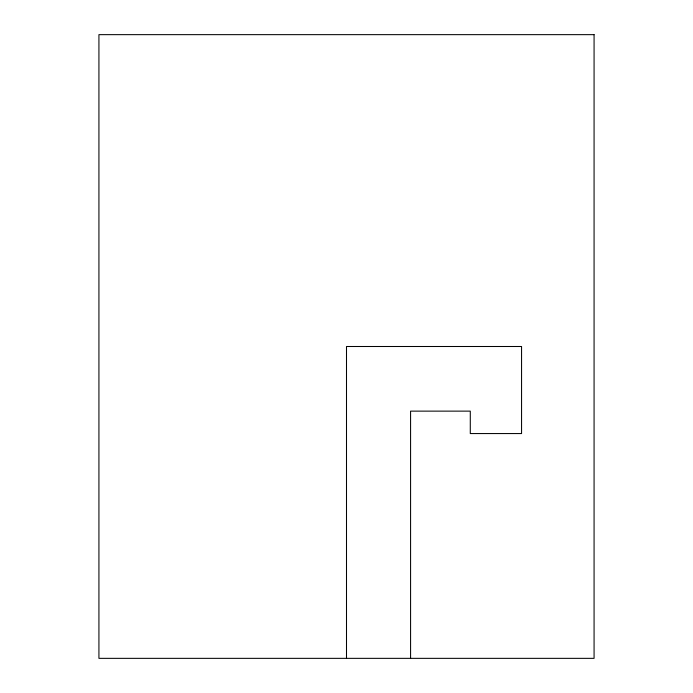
<?xml version="1.0" encoding="UTF-8"?>
<svg xmlns="http://www.w3.org/2000/svg" width="693" height="693" viewBox="0 0 693 693"><rect width="100%" height="100%" fill="white"/><g stroke="black" fill="none" stroke-linecap="round" stroke-linejoin="round"><path stroke-width="1.04" d="M410.577 658.35L410.577 411.131L470.287 411.131L470.287 433.558L521.56 433.558L521.56 346.5L346.5 346.5L346.5 658.35M594.074 34.65L98.926 34.65L98.926 658.35L594.074 658.35L594.074 34.65"/></g></svg>
